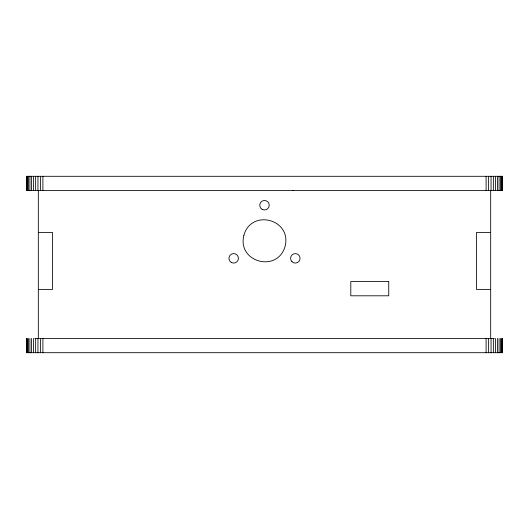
<?xml version="1.0" encoding="UTF-8"?>
<svg xmlns="http://www.w3.org/2000/svg" width="529" height="529" viewBox="0 0 529 529"><rect width="100%" height="100%" fill="white"/><g stroke="black" fill="none" stroke-linecap="round" stroke-linejoin="round"><path stroke-width="0.79" d="M38.319 232.496L52.543 232.496L52.543 289.396L38.319 289.396M490.681 232.496L476.457 232.496L476.457 289.396L490.681 289.396M34.749 338.474L494.251 338.474M292.954 190.526L293.397 190.546M502.55 338.474L502.55 352.698L26.45 352.698L26.45 338.474M502.2 176.302L502.2 190.526M502.2 338.474L502.2 352.698M501.492 176.302L501.492 190.526M501.492 338.474L501.492 352.698M500.441 176.302L500.441 190.526M500.441 338.474L500.441 352.698M499.072 176.302L499.072 190.526M499.072 338.474L499.072 352.698M497.412 176.302L497.412 190.526M497.412 338.474L497.412 352.698M495.494 176.302L495.494 190.526M495.494 338.474L495.494 352.698M493.359 176.302L493.359 190.526M493.359 338.474L493.359 352.698M491.051 176.302L491.051 190.526M491.051 338.474L491.051 352.698M490.681 190.526L490.681 338.474M488.617 176.302L488.617 190.526M488.617 338.474L488.617 352.698M486.105 176.302L486.105 190.526M486.105 338.474L486.105 352.698M42.895 176.302L42.895 190.526M42.895 338.474L42.895 352.698M40.383 176.302L40.383 190.526M40.383 338.474L40.383 352.698M38.319 190.526L38.319 338.474M37.949 176.302L37.949 190.526M37.949 338.474L37.949 352.698M35.641 176.302L35.641 190.526M35.641 338.474L35.641 352.698M33.506 176.302L33.506 190.526M33.506 338.474L33.506 352.698M31.588 176.302L31.588 190.526M31.588 338.474L31.588 352.698M29.928 176.302L29.928 190.526M29.928 338.474L29.928 352.698M28.559 176.302L28.559 190.526M28.559 338.474L28.559 352.698M27.508 176.302L27.508 190.526M27.508 338.474L27.508 352.698M26.8 176.302L26.8 190.526M26.8 338.474L26.8 352.698M243.889 235.266C236.992 262.272 277.58 273.149 285.111 246.316C292.008 219.31 251.42 208.433 243.889 235.266M502.55 176.302L26.45 176.302L26.45 190.526L502.55 190.526L502.55 176.302M388.736 281.573L350.8 281.573L350.8 295.797L388.736 295.797L388.736 281.573M262.126 209.332A4.741 4.741 0 0 0 269.241 205.226A4.741 4.741 0 0 0 262.126 201.119A4.741 4.741 0 0 0 262.126 209.332M291.968 261.69A4.741 4.741 0 0 0 299.903 259.56A4.741 4.741 0 0 0 294.098 253.755A4.741 4.741 0 0 0 291.968 261.69M231.305 262.444A4.741 4.741 0 0 0 238.42 258.337A4.741 4.741 0 0 0 231.305 254.231A4.741 4.741 0 0 0 231.305 262.444"/></g></svg>
